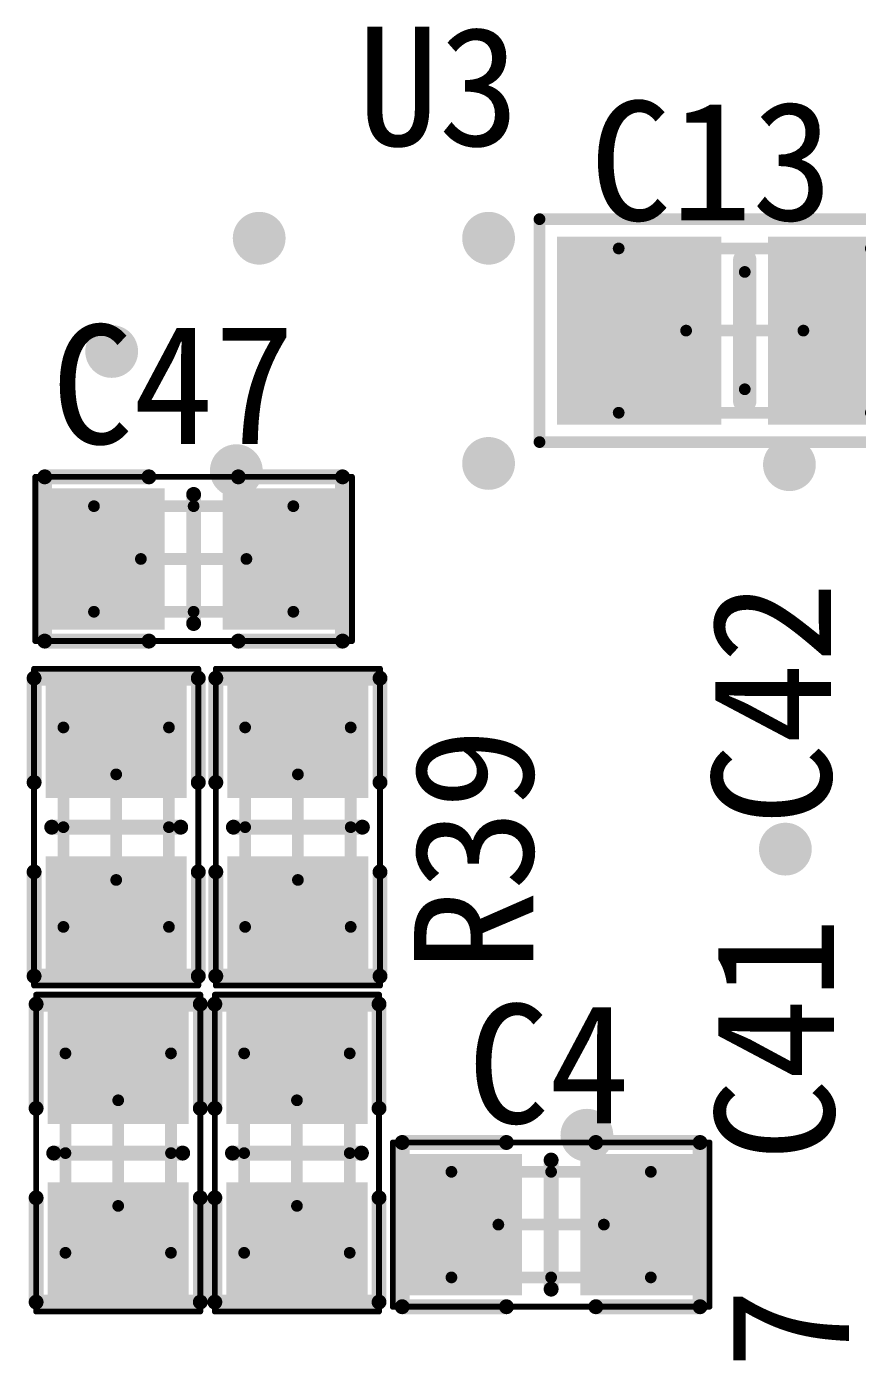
# Model space of a CAD drawing. Extents: x 75 to 173, y 40 to 188.
# Drawn here: x 127.74 to 134.82, y 77.37 to 88.72 of the extents above; entities that cross this region are included whole.
import ezdxf

# ---------------------------------------------------------------- set-up
doc = ezdxf.new("R2010")
doc.units = 0
doc.header["$MEASUREMENT"] = 0
doc.layers.get('0').update_dxf_attribs({"linetype": 'CONTINUOUS'})
for name, color, linetype in [('DRILLDRAWING', 1, 'CONTINUOUS'), ('MECHANICAL13', 56, 'CONTINUOUS'), ('MECHANICAL15', 56, 'CONTINUOUS'), ('MULTILAYER', 9, 'CONTINUOUS'), ('TOPOVERLAY', 2, 'CONTINUOUS'), ('TOPPASTE', 8, 'CONTINUOUS'), ('TOPSOLDER', 216, 'CONTINUOUS')]:
    doc.layers.add(name, color=color, linetype=linetype)

# ---------------------------------------------------------------- blocks, each defined once
blk = doc.blocks.new('R0603_45')
at = {"layer": 'MECHANICAL13', "const_width": 0.1}
for points in [[(-0.850001, -0.450002), (-0.850001, 0.449999)], [(0.849998, 0.449999), (-0.850001, 0.449999)], [(0.849998, -0.450002), (0.849998, 0.449999)], [(0.849998, -0.450002), (-0.850001, -0.450002)]]:
    blk.add_lwpolyline(points, dxfattribs=at)
at = {"layer": 'MECHANICAL13', "const_width": 0.05}
for points in [[(-0.875, 0.449999, 1), (-0.825002, 0.449999, 1)], [(-0.875, 0.449999, 1), (-0.825002, 0.449999, 1)], [(0.825, 0.449999, 1), (0.874997, 0.449999, 1)], [(0.825, 0.449999, 1), (0.874997, 0.449999, 1)], [(-0.875, -0.450002, 1), (-0.825002, -0.450002, 1)], [(-0.875, -0.450002, 1), (-0.825002, -0.450002, 1)], [(0.825, -0.450002, 1), (0.874997, -0.450002, 1)], [(0.825, -0.450002, 1), (0.874997, -0.450002, 1)]]:
    blk.add_lwpolyline(points, format="xyb", close=True, dxfattribs=at)
at = {"layer": 'MECHANICAL15'}
for points, const_width in [([(1.35, 0.700001), (-1.35, 0.700001)], 0.05), ([(-1.35, -0.700001), (-1.35, 0.700001)], 0.05), ([(1.35, -0.700001), (1.35, 0.700001)], 0.05), ([(0, -0.450002), (0, 0.449999)], 0.1), ([(0.449999, 0), (-0.450002, 0)], 0.1), ([(1.35, -0.700001), (-1.35, -0.700001)], 0.05)]:
    blk.add_lwpolyline(points, dxfattribs=dict(at, const_width=const_width))
for points, const_width in [([(-1.362499, 0.700001, 1), (-1.3375, 0.700001, 1)], 0.024999), ([(-1.362499, 0.700001, 1), (-1.3375, 0.700001, 1)], 0.024999), ([(1.3375, 0.700001, 1), (1.362499, 0.700001, 1)], 0.024999), ([(1.3375, 0.700001, 1), (1.362499, 0.700001, 1)], 0.024999), ([(-0.024999, 0.449999, 1), (0.024999, 0.449999, 1)], 0.05), ([(-0.475, 0, 1), (-0.425003, 0, 1)], 0.05), ([(0.425, 0, 1), (0.474998, 0, 1)], 0.05), ([(-0.024999, -0.450002, 1), (0.024999, -0.450002, 1)], 0.05), ([(-1.362499, -0.700001, 1), (-1.3375, -0.700001, 1)], 0.024999), ([(-1.362499, -0.700001, 1), (-1.3375, -0.700001, 1)], 0.024999), ([(1.3375, -0.700001, 1), (1.362499, -0.700001, 1)], 0.024999), ([(1.3375, -0.700001, 1), (1.362499, -0.700001, 1)], 0.024999)]:
    blk.add_lwpolyline(points, format="xyb", close=True, dxfattribs=dict(at, const_width=const_width))
at = {"layer": 'TOPOVERLAY', "const_width": 0.127}
for points in [[(-1.27, -0.700001), (-1.27, 0.700001)], [(-0.381, 0.700001), (-1.27, 0.700001)], [(1.27, 0.700001), (0.381, 0.700001)], [(1.27, -0.700001), (1.27, 0.700001)], [(0, -0.549999), (0, 0.549999)], [(-0.381, -0.700001), (-1.27, -0.700001)], [(1.27, -0.700001), (0.381, -0.700001)]]:
    blk.add_lwpolyline(points, dxfattribs=at)
at = {"layer": 'TOPOVERLAY', "const_width": 0.0635}
for points in [[(-1.30175, 0.700001, 1), (-1.23825, 0.700001, 1)], [(-1.30175, 0.700001, 1), (-1.23825, 0.700001, 1)], [(-0.41275, 0.700001, 1), (-0.34925, 0.700001, 1)], [(0.34925, 0.700001, 1), (0.41275, 0.700001, 1)], [(1.23825, 0.700001, 1), (1.30175, 0.700001, 1)], [(1.23825, 0.700001, 1), (1.30175, 0.700001, 1)], [(-0.03175, 0.549999, 1), (0.03175, 0.549999, 1)], [(-0.03175, -0.549999, 1), (0.03175, -0.549999, 1)], [(-1.30175, -0.700001, 1), (-1.23825, -0.700001, 1)], [(-1.30175, -0.700001, 1), (-1.23825, -0.700001, 1)], [(-0.41275, -0.700001, 1), (-0.34925, -0.700001, 1)], [(0.34925, -0.700001, 1), (0.41275, -0.700001, 1)], [(1.23825, -0.700001, 1), (1.30175, -0.700001, 1)], [(1.23825, -0.700001, 1), (1.30175, -0.700001, 1)]]:
    blk.add_lwpolyline(points, format="xyb", close=True, dxfattribs=at)
at = {"layer": 'TOPPASTE'}
for points in [[(-0.350002, -0.499999), (-0.350002, 0.499999), (-1.15, -0.499999), (-1.15, 0.499999)], [(1.149998, -0.499999), (1.149998, 0.499999), (0.349999, -0.499999), (0.349999, 0.499999)]]:
    blk.add_solid(points, dxfattribs=at)
at = {"layer": 'TOPSOLDER'}
for points in [[(-0.248402, -0.601599), (-0.248402, 0.601599), (-1.2516, -0.601599), (-1.2516, 0.601599)], [(1.251598, -0.601599), (1.251598, 0.601599), (0.248399, -0.601599), (0.248399, 0.601599)]]:
    blk.add_solid(points, dxfattribs=at)
blk = doc.blocks.new('R0603_46')
at = {"layer": 'MECHANICAL13', "const_width": 0.1}
for points in [[(-0.850001, 0.449999), (-0.850001, -0.450002)], [(-0.850001, 0.449999), (0.849998, 0.449999)], [(0.849998, 0.449999), (0.849998, -0.450002)], [(-0.850001, -0.450002), (0.849998, -0.450002)]]:
    blk.add_lwpolyline(points, dxfattribs=at)
at = {"layer": 'MECHANICAL13', "const_width": 0.05}
for points in [[(-0.875, 0.449999, 1), (-0.825002, 0.449999, 1)], [(-0.875, 0.449999, 1), (-0.825002, 0.449999, 1)], [(0.825, 0.449999, 1), (0.874997, 0.449999, 1)], [(0.825, 0.449999, 1), (0.874997, 0.449999, 1)], [(-0.875, -0.450002, 1), (-0.825002, -0.450002, 1)], [(-0.875, -0.450002, 1), (-0.825002, -0.450002, 1)], [(0.825, -0.450002, 1), (0.874997, -0.450002, 1)], [(0.825, -0.450002, 1), (0.874997, -0.450002, 1)]]:
    blk.add_lwpolyline(points, format="xyb", close=True, dxfattribs=at)
at = {"layer": 'MECHANICAL15'}
for points, const_width in [([(-1.35, 0.700001), (1.35, 0.700001)], 0.05), ([(-1.35, 0.700001), (-1.35, -0.700001)], 0.05), ([(1.35, 0.700001), (1.35, -0.700001)], 0.05), ([(0, 0.449999), (0, -0.450002)], 0.1), ([(-0.450002, 0), (0.449999, 0)], 0.1), ([(-1.35, -0.700001), (1.35, -0.700001)], 0.05)]:
    blk.add_lwpolyline(points, dxfattribs=dict(at, const_width=const_width))
for points, const_width in [([(-1.362499, 0.700001, 1), (-1.3375, 0.700001, 1)], 0.024999), ([(-1.362499, 0.700001, 1), (-1.3375, 0.700001, 1)], 0.024999), ([(1.3375, 0.700001, 1), (1.362499, 0.700001, 1)], 0.024999), ([(1.3375, 0.700001, 1), (1.362499, 0.700001, 1)], 0.024999), ([(-0.024999, 0.449999, 1), (0.024999, 0.449999, 1)], 0.05), ([(-0.475, 0, 1), (-0.425003, 0, 1)], 0.05), ([(0.425, 0, 1), (0.474998, 0, 1)], 0.05), ([(-0.024999, -0.450002, 1), (0.024999, -0.450002, 1)], 0.05), ([(-1.362499, -0.700001, 1), (-1.3375, -0.700001, 1)], 0.024999), ([(-1.362499, -0.700001, 1), (-1.3375, -0.700001, 1)], 0.024999), ([(1.3375, -0.700001, 1), (1.362499, -0.700001, 1)], 0.024999), ([(1.3375, -0.700001, 1), (1.362499, -0.700001, 1)], 0.024999)]:
    blk.add_lwpolyline(points, format="xyb", close=True, dxfattribs=dict(at, const_width=const_width))
at = {"layer": 'TOPOVERLAY', "const_width": 0.127}
for points in [[(-1.27, 0.700001), (-1.27, -0.700001)], [(-1.27, 0.700001), (-0.381, 0.700001)], [(0.381, 0.700001), (1.27, 0.700001)], [(1.27, 0.700001), (1.27, -0.700001)], [(0, 0.549999), (0, -0.549999)], [(-1.27, -0.700001), (-0.381, -0.700001)], [(0.381, -0.700001), (1.27, -0.700001)]]:
    blk.add_lwpolyline(points, dxfattribs=at)
at = {"layer": 'TOPOVERLAY', "const_width": 0.0635}
for points in [[(-1.30175, 0.700001, 1), (-1.23825, 0.700001, 1)], [(-1.30175, 0.700001, 1), (-1.23825, 0.700001, 1)], [(-0.41275, 0.700001, 1), (-0.34925, 0.700001, 1)], [(0.34925, 0.700001, 1), (0.41275, 0.700001, 1)], [(1.23825, 0.700001, 1), (1.30175, 0.700001, 1)], [(1.23825, 0.700001, 1), (1.30175, 0.700001, 1)], [(-0.03175, 0.549999, 1), (0.03175, 0.549999, 1)], [(-0.03175, -0.549999, 1), (0.03175, -0.549999, 1)], [(-1.30175, -0.700001, 1), (-1.23825, -0.700001, 1)], [(-1.30175, -0.700001, 1), (-1.23825, -0.700001, 1)], [(-0.41275, -0.700001, 1), (-0.34925, -0.700001, 1)], [(0.34925, -0.700001, 1), (0.41275, -0.700001, 1)], [(1.23825, -0.700001, 1), (1.30175, -0.700001, 1)], [(1.23825, -0.700001, 1), (1.30175, -0.700001, 1)]]:
    blk.add_lwpolyline(points, format="xyb", close=True, dxfattribs=at)
at = {"layer": 'TOPPASTE'}
for points in [[(-0.350002, -0.499999), (-0.350002, 0.499999), (-1.15, -0.499999), (-1.15, 0.499999)], [(1.149998, -0.499999), (1.149998, 0.499999), (0.349999, -0.499999), (0.349999, 0.499999)]]:
    blk.add_solid(points, dxfattribs=at)
at = {"layer": 'TOPSOLDER'}
for points in [[(-0.248402, -0.601599), (-0.248402, 0.601599), (-1.2516, -0.601599), (-1.2516, 0.601599)], [(1.251598, -0.601599), (1.251598, 0.601599), (0.248399, -0.601599), (0.248399, 0.601599)]]:
    blk.add_solid(points, dxfattribs=at)
blk = doc.blocks.new('C0603_88')
at = {"layer": 'MECHANICAL13', "const_width": 0.1}
for points in [[(-0.850001, 0.449999), (0.849998, 0.449999)], [(-0.850001, 0.449999), (-0.850001, -0.450002)], [(0.849998, 0.449999), (0.849998, -0.450002)], [(-0.850001, -0.450002), (0.849998, -0.450002)]]:
    blk.add_lwpolyline(points, dxfattribs=at)
at = {"layer": 'MECHANICAL13', "const_width": 0.05}
for points in [[(-0.875, 0.449999, 1), (-0.825002, 0.449999, 1)], [(-0.875, 0.449999, 1), (-0.825002, 0.449999, 1)], [(0.825, 0.449999, 1), (0.874997, 0.449999, 1)], [(0.825, 0.449999, 1), (0.874997, 0.449999, 1)], [(-0.875, -0.450002, 1), (-0.825002, -0.450002, 1)], [(-0.875, -0.450002, 1), (-0.825002, -0.450002, 1)], [(0.825, -0.450002, 1), (0.874997, -0.450002, 1)], [(0.825, -0.450002, 1), (0.874997, -0.450002, 1)]]:
    blk.add_lwpolyline(points, format="xyb", close=True, dxfattribs=at)
at = {"layer": 'MECHANICAL15'}
for points, const_width in [([(-1.35, 0.700001), (-1.35, -0.700001)], 0.05), ([(-1.35, 0.700001), (1.35, 0.700001)], 0.05), ([(1.35, 0.700001), (1.35, -0.700001)], 0.05), ([(0, 0.449999), (0, -0.450002)], 0.1), ([(-0.450002, 0), (0.449999, 0)], 0.1), ([(-1.35, -0.700001), (1.35, -0.700001)], 0.05)]:
    blk.add_lwpolyline(points, dxfattribs=dict(at, const_width=const_width))
for points, const_width in [([(-1.362499, 0.700001, 1), (-1.3375, 0.700001, 1)], 0.024999), ([(-1.362499, 0.700001, 1), (-1.3375, 0.700001, 1)], 0.024999), ([(1.3375, 0.700001, 1), (1.362499, 0.700001, 1)], 0.024999), ([(1.3375, 0.700001, 1), (1.362499, 0.700001, 1)], 0.024999), ([(-0.024999, 0.449999, 1), (0.024999, 0.449999, 1)], 0.05), ([(-0.475, 0, 1), (-0.425003, 0, 1)], 0.05), ([(0.425, 0, 1), (0.474998, 0, 1)], 0.05), ([(-0.024999, -0.450002, 1), (0.024999, -0.450002, 1)], 0.05), ([(-1.362499, -0.700001, 1), (-1.3375, -0.700001, 1)], 0.024999), ([(-1.362499, -0.700001, 1), (-1.3375, -0.700001, 1)], 0.024999), ([(1.3375, -0.700001, 1), (1.362499, -0.700001, 1)], 0.024999), ([(1.3375, -0.700001, 1), (1.362499, -0.700001, 1)], 0.024999)]:
    blk.add_lwpolyline(points, format="xyb", close=True, dxfattribs=dict(at, const_width=const_width))
at = {"layer": 'TOPOVERLAY', "const_width": 0.127}
for points in [[(-1.27, 0.700001), (-0.381, 0.700001)], [(-1.27, 0.700001), (-1.27, -0.700001)], [(0.381, 0.700001), (1.27, 0.700001)], [(1.27, 0.700001), (1.27, -0.700001)], [(0, 0.549999), (0, -0.549999)], [(-1.27, -0.700001), (-0.381, -0.700001)], [(0.381, -0.700001), (1.27, -0.700001)]]:
    blk.add_lwpolyline(points, dxfattribs=at)
at = {"layer": 'TOPOVERLAY', "const_width": 0.0635}
for points in [[(-1.30175, 0.700001, 1), (-1.23825, 0.700001, 1)], [(-1.30175, 0.700001, 1), (-1.23825, 0.700001, 1)], [(-0.41275, 0.700001, 1), (-0.34925, 0.700001, 1)], [(0.34925, 0.700001, 1), (0.41275, 0.700001, 1)], [(1.23825, 0.700001, 1), (1.30175, 0.700001, 1)], [(1.23825, 0.700001, 1), (1.30175, 0.700001, 1)], [(-0.03175, 0.549999, 1), (0.03175, 0.549999, 1)], [(-0.03175, -0.549999, 1), (0.03175, -0.549999, 1)], [(-1.30175, -0.700001, 1), (-1.23825, -0.700001, 1)], [(-1.30175, -0.700001, 1), (-1.23825, -0.700001, 1)], [(-0.41275, -0.700001, 1), (-0.34925, -0.700001, 1)], [(0.34925, -0.700001, 1), (0.41275, -0.700001, 1)], [(1.23825, -0.700001, 1), (1.30175, -0.700001, 1)], [(1.23825, -0.700001, 1), (1.30175, -0.700001, 1)]]:
    blk.add_lwpolyline(points, format="xyb", close=True, dxfattribs=at)
at = {"layer": 'TOPPASTE'}
for points in [[(-0.350002, -0.499999), (-0.350002, 0.499999), (-1.15, -0.499999), (-1.15, 0.499999)], [(1.149998, -0.499999), (1.149998, 0.499999), (0.349999, -0.499999), (0.349999, 0.499999)]]:
    blk.add_solid(points, dxfattribs=at)
at = {"layer": 'TOPSOLDER'}
for points in [[(-0.248402, -0.601599), (-0.248402, 0.601599), (-1.2516, -0.601599), (-1.2516, 0.601599)], [(1.251598, -0.601599), (1.251598, 0.601599), (0.248399, -0.601599), (0.248399, 0.601599)]]:
    blk.add_solid(points, dxfattribs=at)
blk = doc.blocks.new('C0603_90')
at = {"layer": 'MECHANICAL13', "const_width": 0.1}
for points in [[(-0.850001, 0.449999), (0.849998, 0.449999)], [(-0.850001, -0.450002), (-0.850001, 0.449999)], [(0.849998, -0.450002), (0.849998, 0.449999)], [(-0.850001, -0.450002), (0.849998, -0.450002)]]:
    blk.add_lwpolyline(points, dxfattribs=at)
at = {"layer": 'MECHANICAL13', "const_width": 0.05}
for points in [[(-0.875, 0.449999, 1), (-0.825002, 0.449999, 1)], [(-0.875, 0.449999, 1), (-0.825002, 0.449999, 1)], [(0.825, 0.449999, 1), (0.874997, 0.449999, 1)], [(0.825, 0.449999, 1), (0.874997, 0.449999, 1)], [(-0.875, -0.450002, 1), (-0.825002, -0.450002, 1)], [(-0.875, -0.450002, 1), (-0.825002, -0.450002, 1)], [(0.825, -0.450002, 1), (0.874997, -0.450002, 1)], [(0.825, -0.450002, 1), (0.874997, -0.450002, 1)]]:
    blk.add_lwpolyline(points, format="xyb", close=True, dxfattribs=at)
at = {"layer": 'MECHANICAL15'}
for points, const_width in [([(-1.35, -0.700001), (-1.35, 0.700001)], 0.05), ([(-1.35, 0.700001), (1.35, 0.700001)], 0.05), ([(1.35, -0.700001), (1.35, 0.700001)], 0.05), ([(0, -0.450002), (0, 0.449999)], 0.1), ([(-0.450002, 0), (0.449999, 0)], 0.1), ([(-1.35, -0.700001), (1.35, -0.700001)], 0.05)]:
    blk.add_lwpolyline(points, dxfattribs=dict(at, const_width=const_width))
for points, const_width in [([(-1.362499, 0.700001, 1), (-1.3375, 0.700001, 1)], 0.024999), ([(-1.362499, 0.700001, 1), (-1.3375, 0.700001, 1)], 0.024999), ([(1.3375, 0.700001, 1), (1.362499, 0.700001, 1)], 0.024999), ([(1.3375, 0.700001, 1), (1.362499, 0.700001, 1)], 0.024999), ([(-0.024999, 0.449999, 1), (0.024999, 0.449999, 1)], 0.05), ([(-0.475, 0, 1), (-0.425003, 0, 1)], 0.05), ([(0.425, 0, 1), (0.474998, 0, 1)], 0.05), ([(-0.024999, -0.450002, 1), (0.024999, -0.450002, 1)], 0.05), ([(-1.362499, -0.700001, 1), (-1.3375, -0.700001, 1)], 0.024999), ([(-1.362499, -0.700001, 1), (-1.3375, -0.700001, 1)], 0.024999), ([(1.3375, -0.700001, 1), (1.362499, -0.700001, 1)], 0.024999), ([(1.3375, -0.700001, 1), (1.362499, -0.700001, 1)], 0.024999)]:
    blk.add_lwpolyline(points, format="xyb", close=True, dxfattribs=dict(at, const_width=const_width))
at = {"layer": 'TOPOVERLAY', "const_width": 0.127}
for points in [[(-1.27, 0.700001), (-0.381, 0.700001)], [(-1.27, -0.700001), (-1.27, 0.700001)], [(0.381, 0.700001), (1.27, 0.700001)], [(1.27, -0.700001), (1.27, 0.700001)], [(0, -0.549999), (0, 0.549999)], [(-1.27, -0.700001), (-0.381, -0.700001)], [(0.381, -0.700001), (1.27, -0.700001)]]:
    blk.add_lwpolyline(points, dxfattribs=at)
at = {"layer": 'TOPOVERLAY', "const_width": 0.0635}
for points in [[(-1.30175, 0.700001, 1), (-1.23825, 0.700001, 1)], [(-1.30175, 0.700001, 1), (-1.23825, 0.700001, 1)], [(-0.41275, 0.700001, 1), (-0.34925, 0.700001, 1)], [(0.34925, 0.700001, 1), (0.41275, 0.700001, 1)], [(1.23825, 0.700001, 1), (1.30175, 0.700001, 1)], [(1.23825, 0.700001, 1), (1.30175, 0.700001, 1)], [(-0.03175, 0.549999, 1), (0.03175, 0.549999, 1)], [(-0.03175, -0.549999, 1), (0.03175, -0.549999, 1)], [(-1.30175, -0.700001, 1), (-1.23825, -0.700001, 1)], [(-1.30175, -0.700001, 1), (-1.23825, -0.700001, 1)], [(-0.41275, -0.700001, 1), (-0.34925, -0.700001, 1)], [(0.34925, -0.700001, 1), (0.41275, -0.700001, 1)], [(1.23825, -0.700001, 1), (1.30175, -0.700001, 1)], [(1.23825, -0.700001, 1), (1.30175, -0.700001, 1)]]:
    blk.add_lwpolyline(points, format="xyb", close=True, dxfattribs=at)
at = {"layer": 'TOPPASTE'}
for points in [[(-0.350002, -0.499999), (-0.350002, 0.499999), (-1.15, -0.499999), (-1.15, 0.499999)], [(1.149998, -0.499999), (1.149998, 0.499999), (0.349999, -0.499999), (0.349999, 0.499999)]]:
    blk.add_solid(points, dxfattribs=at)
at = {"layer": 'TOPSOLDER'}
for points in [[(-0.248402, -0.601599), (-0.248402, 0.601599), (-1.2516, -0.601599), (-1.2516, 0.601599)], [(1.251598, -0.601599), (1.251598, 0.601599), (0.248399, -0.601599), (0.248399, 0.601599)]]:
    blk.add_solid(points, dxfattribs=at)
blk = doc.blocks.new('C0603_91')
at = {"layer": 'MECHANICAL13', "const_width": 0.1}
for points in [[(-0.850001, 0.449999), (0.849998, 0.449999)], [(-0.850001, 0.449999), (-0.850001, -0.450002)], [(0.849998, 0.449999), (0.849998, -0.450002)], [(-0.850001, -0.450002), (0.849998, -0.450002)]]:
    blk.add_lwpolyline(points, dxfattribs=at)
at = {"layer": 'MECHANICAL13', "const_width": 0.05}
for points in [[(-0.875, 0.449999, 1), (-0.825002, 0.449999, 1)], [(-0.875, 0.449999, 1), (-0.825002, 0.449999, 1)], [(0.825, 0.449999, 1), (0.874997, 0.449999, 1)], [(0.825, 0.449999, 1), (0.874997, 0.449999, 1)], [(-0.875, -0.450002, 1), (-0.825002, -0.450002, 1)], [(-0.875, -0.450002, 1), (-0.825002, -0.450002, 1)], [(0.825, -0.450002, 1), (0.874997, -0.450002, 1)], [(0.825, -0.450002, 1), (0.874997, -0.450002, 1)]]:
    blk.add_lwpolyline(points, format="xyb", close=True, dxfattribs=at)
at = {"layer": 'MECHANICAL15'}
for points, const_width in [([(-1.35, 0.700001), (-1.35, -0.700001)], 0.05), ([(-1.35, 0.700001), (1.35, 0.700001)], 0.05), ([(1.35, 0.700001), (1.35, -0.700001)], 0.05), ([(0, 0.449999), (0, -0.450002)], 0.1), ([(-0.450002, 0), (0.449999, 0)], 0.1), ([(-1.35, -0.700001), (1.35, -0.700001)], 0.05)]:
    blk.add_lwpolyline(points, dxfattribs=dict(at, const_width=const_width))
for points, const_width in [([(-1.362499, 0.700001, 1), (-1.3375, 0.700001, 1)], 0.024999), ([(-1.362499, 0.700001, 1), (-1.3375, 0.700001, 1)], 0.024999), ([(1.3375, 0.700001, 1), (1.362499, 0.700001, 1)], 0.024999), ([(1.3375, 0.700001, 1), (1.362499, 0.700001, 1)], 0.024999), ([(-0.024999, 0.449999, 1), (0.024999, 0.449999, 1)], 0.05), ([(-0.475, 0, 1), (-0.425003, 0, 1)], 0.05), ([(0.425, 0, 1), (0.474998, 0, 1)], 0.05), ([(-0.024999, -0.450002, 1), (0.024999, -0.450002, 1)], 0.05), ([(-1.362499, -0.700001, 1), (-1.3375, -0.700001, 1)], 0.024999), ([(-1.362499, -0.700001, 1), (-1.3375, -0.700001, 1)], 0.024999), ([(1.3375, -0.700001, 1), (1.362499, -0.700001, 1)], 0.024999), ([(1.3375, -0.700001, 1), (1.362499, -0.700001, 1)], 0.024999)]:
    blk.add_lwpolyline(points, format="xyb", close=True, dxfattribs=dict(at, const_width=const_width))
at = {"layer": 'TOPOVERLAY', "const_width": 0.127}
for points in [[(-1.27, 0.700001), (-0.381, 0.700001)], [(-1.27, 0.700001), (-1.27, -0.700001)], [(0.381, 0.700001), (1.27, 0.700001)], [(1.27, 0.700001), (1.27, -0.700001)], [(0, 0.549999), (0, -0.549999)], [(-1.27, -0.700001), (-0.381, -0.700001)], [(0.381, -0.700001), (1.27, -0.700001)]]:
    blk.add_lwpolyline(points, dxfattribs=at)
at = {"layer": 'TOPOVERLAY', "const_width": 0.0635}
for points in [[(-1.30175, 0.700001, 1), (-1.23825, 0.700001, 1)], [(-1.30175, 0.700001, 1), (-1.23825, 0.700001, 1)], [(-0.41275, 0.700001, 1), (-0.34925, 0.700001, 1)], [(0.34925, 0.700001, 1), (0.41275, 0.700001, 1)], [(1.23825, 0.700001, 1), (1.30175, 0.700001, 1)], [(1.23825, 0.700001, 1), (1.30175, 0.700001, 1)], [(-0.03175, 0.549999, 1), (0.03175, 0.549999, 1)], [(-0.03175, -0.549999, 1), (0.03175, -0.549999, 1)], [(-1.30175, -0.700001, 1), (-1.23825, -0.700001, 1)], [(-1.30175, -0.700001, 1), (-1.23825, -0.700001, 1)], [(-0.41275, -0.700001, 1), (-0.34925, -0.700001, 1)], [(0.34925, -0.700001, 1), (0.41275, -0.700001, 1)], [(1.23825, -0.700001, 1), (1.30175, -0.700001, 1)], [(1.23825, -0.700001, 1), (1.30175, -0.700001, 1)]]:
    blk.add_lwpolyline(points, format="xyb", close=True, dxfattribs=at)
at = {"layer": 'TOPPASTE'}
for points in [[(-0.350002, -0.499999), (-0.350002, 0.499999), (-1.15, -0.499999), (-1.15, 0.499999)], [(1.149998, -0.499999), (1.149998, 0.499999), (0.349999, -0.499999), (0.349999, 0.499999)]]:
    blk.add_solid(points, dxfattribs=at)
at = {"layer": 'TOPSOLDER'}
for points in [[(-0.248402, -0.601599), (-0.248402, 0.601599), (-1.2516, -0.601599), (-1.2516, 0.601599)], [(1.251598, -0.601599), (1.251598, 0.601599), (0.248399, -0.601599), (0.248399, 0.601599)]]:
    blk.add_solid(points, dxfattribs=at)
blk = doc.blocks.new('C0805_112')
at = {"layer": 'MECHANICAL13', "const_width": 0.1}
for points in [[(-1.074999, 0.700004), (1.075002, 0.700004)], [(-1.074999, -0.699996), (-1.074999, 0.700004)], [(1.075002, -0.699996), (1.075002, 0.700004)], [(-1.074999, -0.699996), (1.075002, -0.699996)]]:
    blk.add_lwpolyline(points, dxfattribs=at)
at = {"layer": 'MECHANICAL13', "const_width": 0.05}
for points in [[(-1.099998, 0.700004, 1), (-1.05, 0.700004, 1)], [(-1.099998, 0.700004, 1), (-1.05, 0.700004, 1)], [(1.050003, 0.700004, 1), (1.1, 0.700004, 1)], [(1.050003, 0.700004, 1), (1.1, 0.700004, 1)], [(-1.099998, -0.699996, 1), (-1.05, -0.699996, 1)], [(-1.099998, -0.699996, 1), (-1.05, -0.699996, 1)], [(1.050003, -0.699996, 1), (1.1, -0.699996, 1)], [(1.050003, -0.699996, 1), (1.1, -0.699996, 1)]]:
    blk.add_lwpolyline(points, format="xyb", close=True, dxfattribs=at)
at = {"layer": 'MECHANICAL15', "const_width": 0.1}
for points in [[(-1.749999, 0.950003), (1.750002, 0.950003)], [(-1.749999, -0.949996), (-1.749999, 0.950003)], [(1.750002, -0.949996), (1.750002, 0.950003)], [(0.000003, -0.499996), (0.000003, 0.500004)], [(-0.499999, 0.000003), (0.500002, 0.000003)], [(-1.749999, -0.949996), (1.750002, -0.949996)]]:
    blk.add_lwpolyline(points, dxfattribs=at)
at = {"layer": 'MECHANICAL15', "const_width": 0.05}
for points in [[(-1.774998, 0.950003, 1), (-1.725, 0.950003, 1)], [(-1.774998, 0.950003, 1), (-1.725, 0.950003, 1)], [(1.725003, 0.950003, 1), (1.775, 0.950003, 1)], [(1.725003, 0.950003, 1), (1.775, 0.950003, 1)], [(-0.024996, 0.500004, 1), (0.025001, 0.500004, 1)], [(-0.524998, 0.000003, 1), (-0.475, 0.000003, 1)], [(0.475003, 0.000003, 1), (0.525, 0.000003, 1)], [(-0.024996, -0.499996, 1), (0.025001, -0.499996, 1)], [(-1.774998, -0.949996, 1), (-1.725, -0.949996, 1)], [(-1.774998, -0.949996, 1), (-1.725, -0.949996, 1)], [(1.725003, -0.949996, 1), (1.775, -0.949996, 1)], [(1.725003, -0.949996, 1), (1.775, -0.949996, 1)]]:
    blk.add_lwpolyline(points, format="xyb", close=True, dxfattribs=at)
at = {"layer": 'TOPOVERLAY', "const_width": 0.2}
blk.add_lwpolyline([(0, -0.599999), (0, 0.599999)], dxfattribs=at)
at = {"layer": 'TOPOVERLAY', "const_width": 0.1}
for points in [[(-0.05, 0.599999, 1), (0.05, 0.599999, 1)], [(-0.05, -0.599999, 1), (0.05, -0.599999, 1)]]:
    blk.add_lwpolyline(points, format="xyb", close=True, dxfattribs=at)
at = {"layer": 'TOPPASTE'}
for points in [[(-0.299999, -0.699996), (-0.299999, 0.700001), (-1.499997, -0.699996), (-1.499997, 0.700001)], [(1.5, -0.699996), (1.5, 0.700001), (0.300002, -0.699996), (0.300002, 0.700001)]]:
    blk.add_solid(points, dxfattribs=at)
at = {"layer": 'TOPSOLDER'}
for points in [[(-0.198399, -0.801596), (-0.198399, 0.801601), (-1.601597, -0.801596), (-1.601597, 0.801601)], [(1.6016, -0.801596), (1.6016, 0.801601), (0.198402, -0.801596), (0.198402, 0.801601)]]:
    blk.add_solid(points, dxfattribs=at)
blk = doc.blocks.new('C0603_118')
at = {"layer": 'MECHANICAL13', "const_width": 0.1}
for points in [[(-0.850001, 0.449999), (0.849998, 0.449999)], [(-0.850001, -0.450002), (-0.850001, 0.449999)], [(0.849998, -0.450002), (0.849998, 0.449999)], [(-0.850001, -0.450002), (0.849998, -0.450002)]]:
    blk.add_lwpolyline(points, dxfattribs=at)
at = {"layer": 'MECHANICAL13', "const_width": 0.05}
for points in [[(-0.875, 0.449999, 1), (-0.825002, 0.449999, 1)], [(-0.875, 0.449999, 1), (-0.825002, 0.449999, 1)], [(0.825, 0.449999, 1), (0.874997, 0.449999, 1)], [(0.825, 0.449999, 1), (0.874997, 0.449999, 1)], [(-0.875, -0.450002, 1), (-0.825002, -0.450002, 1)], [(-0.875, -0.450002, 1), (-0.825002, -0.450002, 1)], [(0.825, -0.450002, 1), (0.874997, -0.450002, 1)], [(0.825, -0.450002, 1), (0.874997, -0.450002, 1)]]:
    blk.add_lwpolyline(points, format="xyb", close=True, dxfattribs=at)
at = {"layer": 'MECHANICAL15'}
for points, const_width in [([(-1.35, -0.700001), (-1.35, 0.700001)], 0.05), ([(-1.35, 0.700001), (1.35, 0.700001)], 0.05), ([(1.35, -0.700001), (1.35, 0.700001)], 0.05), ([(0, -0.450002), (0, 0.449999)], 0.1), ([(-0.450002, 0), (0.449999, 0)], 0.1), ([(-1.35, -0.700001), (1.35, -0.700001)], 0.05)]:
    blk.add_lwpolyline(points, dxfattribs=dict(at, const_width=const_width))
for points, const_width in [([(-1.362499, 0.700001, 1), (-1.3375, 0.700001, 1)], 0.024999), ([(-1.362499, 0.700001, 1), (-1.3375, 0.700001, 1)], 0.024999), ([(1.3375, 0.700001, 1), (1.362499, 0.700001, 1)], 0.024999), ([(1.3375, 0.700001, 1), (1.362499, 0.700001, 1)], 0.024999), ([(-0.024999, 0.449999, 1), (0.024999, 0.449999, 1)], 0.05), ([(-0.475, 0, 1), (-0.425003, 0, 1)], 0.05), ([(0.425, 0, 1), (0.474998, 0, 1)], 0.05), ([(-0.024999, -0.450002, 1), (0.024999, -0.450002, 1)], 0.05), ([(-1.362499, -0.700001, 1), (-1.3375, -0.700001, 1)], 0.024999), ([(-1.362499, -0.700001, 1), (-1.3375, -0.700001, 1)], 0.024999), ([(1.3375, -0.700001, 1), (1.362499, -0.700001, 1)], 0.024999), ([(1.3375, -0.700001, 1), (1.362499, -0.700001, 1)], 0.024999)]:
    blk.add_lwpolyline(points, format="xyb", close=True, dxfattribs=dict(at, const_width=const_width))
at = {"layer": 'TOPOVERLAY', "const_width": 0.127}
for points in [[(-1.27, 0.700001), (-0.381, 0.700001)], [(-1.27, -0.700001), (-1.27, 0.700001)], [(0.381, 0.700001), (1.27, 0.700001)], [(1.27, -0.700001), (1.27, 0.700001)], [(0, -0.549999), (0, 0.549999)], [(-1.27, -0.700001), (-0.381, -0.700001)], [(0.381, -0.700001), (1.27, -0.700001)]]:
    blk.add_lwpolyline(points, dxfattribs=at)
at = {"layer": 'TOPOVERLAY', "const_width": 0.0635}
for points in [[(-1.30175, 0.700001, 1), (-1.23825, 0.700001, 1)], [(-1.30175, 0.700001, 1), (-1.23825, 0.700001, 1)], [(-0.41275, 0.700001, 1), (-0.34925, 0.700001, 1)], [(0.34925, 0.700001, 1), (0.41275, 0.700001, 1)], [(1.23825, 0.700001, 1), (1.30175, 0.700001, 1)], [(1.23825, 0.700001, 1), (1.30175, 0.700001, 1)], [(-0.03175, 0.549999, 1), (0.03175, 0.549999, 1)], [(-0.03175, -0.549999, 1), (0.03175, -0.549999, 1)], [(-1.30175, -0.700001, 1), (-1.23825, -0.700001, 1)], [(-1.30175, -0.700001, 1), (-1.23825, -0.700001, 1)], [(-0.41275, -0.700001, 1), (-0.34925, -0.700001, 1)], [(0.34925, -0.700001, 1), (0.41275, -0.700001, 1)], [(1.23825, -0.700001, 1), (1.30175, -0.700001, 1)], [(1.23825, -0.700001, 1), (1.30175, -0.700001, 1)]]:
    blk.add_lwpolyline(points, format="xyb", close=True, dxfattribs=at)
at = {"layer": 'TOPPASTE'}
for points in [[(-0.350002, -0.499999), (-0.350002, 0.499999), (-1.15, -0.499999), (-1.15, 0.499999)], [(1.149998, -0.499999), (1.149998, 0.499999), (0.349999, -0.499999), (0.349999, 0.499999)]]:
    blk.add_solid(points, dxfattribs=at)
at = {"layer": 'TOPSOLDER'}
for points in [[(-0.248402, -0.601599), (-0.248402, 0.601599), (-1.2516, -0.601599), (-1.2516, 0.601599)], [(1.251598, -0.601599), (1.251598, 0.601599), (0.248399, -0.601599), (0.248399, 0.601599)]]:
    blk.add_solid(points, dxfattribs=at)

msp = doc.modelspace()

# ---------------------------------------------------------------- linework, layer by layer
at = {"layer": 'DRILLDRAWING', "const_width": 0.1}
for points in [[(129.67019, 86.9208, 1), (129.77019, 86.9208, 1)], [(131.62599, 86.9208, 1), (131.72599, 86.9208, 1)], [(128.41252, 85.9556, 1), (128.51252, 85.9556, 1)], [(131.62599, 85.0012, 1), (131.72599, 85.0012, 1)], [(134.19139, 84.9904, 1), (134.29139, 84.9904, 1)], [(129.47518, 84.9396, 1), (129.57518, 84.9396, 1)], [(134.15687, 81.7138, 1), (134.25687, 81.7138, 1)], [(132.46419, 79.2754, 1), (132.56419, 79.2754, 1)]]:
    msp.add_lwpolyline(points, format="xyb", close=True, dxfattribs=at)
at = {"layer": 'MULTILAYER', "const_width": 0.225}
for points in [[(129.60769, 86.9208, 1), (129.83269, 86.9208, 1)], [(131.56349, 86.9208, 1), (131.78849, 86.9208, 1)], [(128.35002, 85.9556, 1), (128.57502, 85.9556, 1)], [(131.56349, 85.0012, 1), (131.78849, 85.0012, 1)], [(134.12889, 84.9904, 1), (134.35389, 84.9904, 1)], [(129.41269, 84.9396, 1), (129.63768, 84.9396, 1)], [(134.09437, 81.7138, 1), (134.31937, 81.7138, 1)], [(132.40169, 79.2754, 1), (132.62669, 79.2754, 1)]]:
    msp.add_lwpolyline(points, format="xyb", close=True, dxfattribs=at)

# ---------------------------------------------------------------- block references
for name, p in [('C0805_112', (133.86039, 86.1334)), ('C0603_90', (129.16139, 84.187)), ('C0603_118', (132.20939, 78.5134))]:
    msp.add_blockref(name, p)
for name, p, rotation in [('R0603_45', (128.50099, 81.901), 270), ('R0603_46', (130.05039, 81.901), 90), ('C0603_88', (128.51818, 79.12299), 90), ('C0603_91', (130.04218, 79.12299), 90)]:
    msp.add_blockref(name, p, dxfattribs=dict(rotation=rotation))

# ---------------------------------------------------------------- texts
at = {"layer": 'TOPOVERLAY'}
for s, p in [('U3', (130.55839, 87.7082)), ('C13', (132.53959, 87.0732)), ('C47', (127.95099, 85.1682)), ('C4', (131.49819, 79.377))]:
    msp.add_text(s, height=1.016, dxfattribs=at).set_placement(p)
for s, p in [('C42', (134.59699, 81.917)), ('R39', (132.05699, 80.6724)), ('C41', (134.62239, 79.0562)), ('C37', (134.74939, 75.8972))]:
    msp.add_text(s, height=1.016, rotation=90, dxfattribs=at).set_placement(p)

doc.saveas('drawing.dxf')
